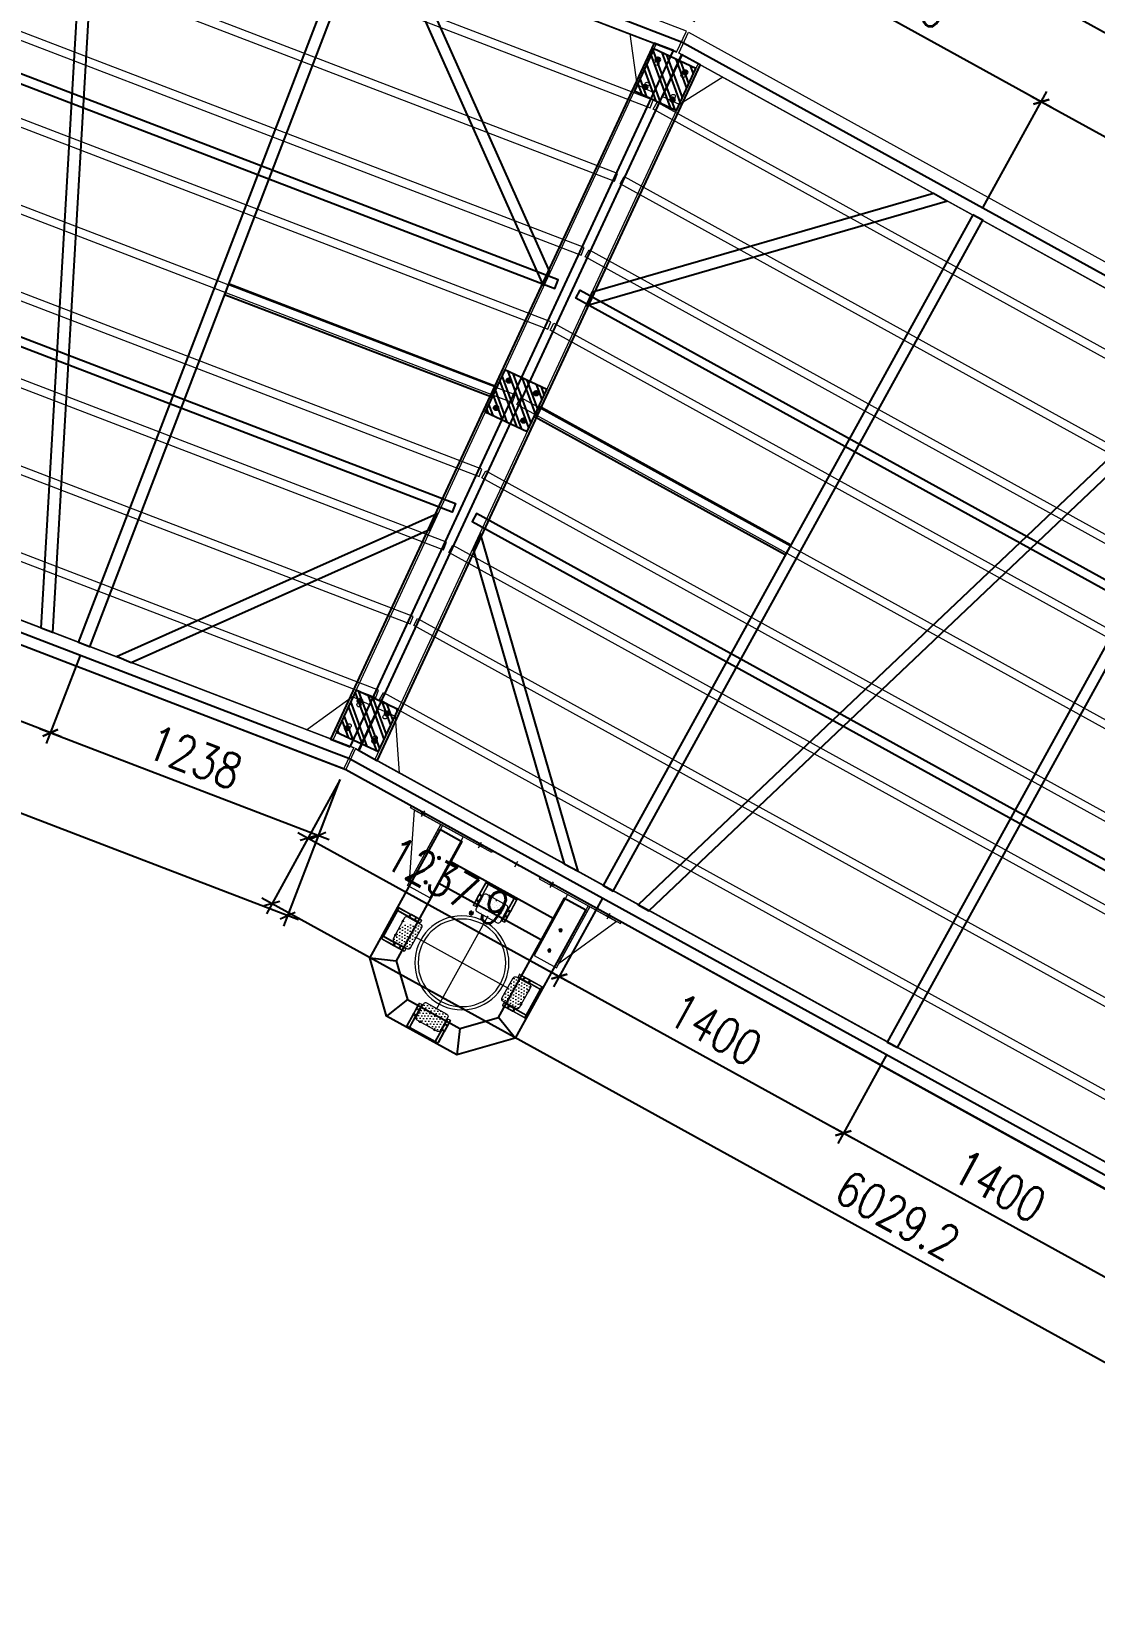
# Model space of a CAD drawing. Extents: x -259369 to -50372, y -155978 to 198088.
# Drawn here: x -137559 to -132973, y -23125 to -16300 of the extents above; entities that cross this region are included whole.
import ezdxf

# ---------------------------------------------------------------- set-up
doc = ezdxf.new("R2010")
doc.units = 0
doc.header["$LTSCALE"] = 1000
doc.header["$MEASUREMENT"] = 0
for name, pattern in [('CENTER', [2, 1.25, -0.25, 0.25, -0.25]), ('DASHED', [0.75, 0.5, -0.25]), ('HIDDEN', [0.375, 0.25, -0.125])]:
    doc.linetypes.add(name, pattern=pattern)
for name, color, linetype in [('主框型材', 4, 'Continuous'), ('卡槽', 242, 'Continuous'), ('标注', 9, 'Continuous'), ('连接端梁', 130, 'Continuous'), ('铝横梁', 220, 'Continuous')]:
    doc.layers.add(name, color=color, linetype=linetype)
for name, color, linetype, lineweight in [('加强板', 140, 'Continuous', 18), ('导框型材', 2, 'Continuous', 18), ('虚线', 8, 'Continuous', 0), ('轮子座', 7, 'Continuous', 9), ('铝主梁', 3, 'Continuous', 9), ('铝龙骨', 7, 'Continuous', 9)]:
    doc.layers.add(name, color=color, linetype=linetype, lineweight=lineweight)
doc.styles.add('HZTXT', font='txtw.shx', dxfattribs={"width": 0.8, "bigfont": 'hztxtw.shx'})
doc.dimstyles.new('DIM-50', dxfattribs={"dimscale": 50, "dimtxt": 3, "dimasz": 1, "dimexe": 1, "dimexo": 1, "dimgap": 1, "dimtad": 1, "dimdec": 1, "dimdsep": 46, "dimtxsty": 'HZTXT', "dimblk": 'OBLIQUE', "dimblk1": 'ARCHTICK', "dimblk2": 'OBLIQUE', "dimcen": 0, "dimdle": 1, "dimclrd": 9, "dimclre": 9, "dimclrt": 2, "dimadec": 1, "dimazin": 0, "dimtfac": 1, "dimtdec": 1, "dimtix": 1, "dimtmove": 2, "dimatfit": 3, "dimldrblk": 'OBLIQUE', "dimfxl": 0, "dimtolj": 1, "dimtzin": 0, "dimarcsym": 0})
pattern_1 = [(0, (1212.185, -561.11), (6.35, 12.7), [0, -12.7])]

# ---------------------------------------------------------------- blocks, each defined once
blk = doc.blocks.new('橡胶块200x200x60')
h = blk.add_hatch()
h.set_pattern_fill('ANSI32', color=256, scale=10)
h.set_pattern_definition([(45, (0, 0), (-33.67596, 33.67596), []), (45, (22.45, 0), (-33.67596, 33.67596), [])])
h.paths.add_polyline_path([(25487.9, 88551.2), (25687.9, 88551.2), (25687.9, 88751.2), (25487.9, 88751.2)])
blk.add_lwpolyline([(25487.9, 88551.2), (25687.9, 88551.2), (25687.9, 88751.2), (25487.9, 88751.2)], close=True)
for points in [[(25522.9, 88726.2), (25522.9, 88706.2)], [(25652.9, 88726.2), (25652.9, 88706.2)], [(25512.9, 88716.2), (25532.9, 88716.2)], [(25662.9, 88716.2), (25642.9, 88716.2)], [(25512.9, 88586.2), (25532.9, 88586.2)], [(25522.9, 88576.2), (25522.9, 88596.2)], [(25662.9, 88586.2), (25642.9, 88586.2)], [(25652.9, 88576.2), (25652.9, 88596.2)]]:
    blk.add_lwpolyline(points)
for centre, radius in [((25522.9, 88716.2), 10), ((25522.9, 88716.2), 8), ((25652.9, 88716.2), 10), ((25652.9, 88716.2), 8), ((25522.9, 88586.2), 10), ((25522.9, 88586.2), 8), ((25652.9, 88586.2), 10), ((25652.9, 88586.2), 8)]:
    blk.add_circle(centre, radius)
blk = doc.blocks.new('*U362')
h = blk.add_hatch()
h.set_pattern_fill('DOTS', color=256, scale=8)
h.set_pattern_definition(pattern_1)
h.paths.add_polyline_path([(64, 50, 0.4142135624), (54, 60), (-11, 60, 0.4142135624), (-21, 50), (-21, -50, 0.4142135624), (-11, -60), (54, -60, 0.4142135624), (64, -50)])
at = {"layer": '导框型材', "color": 0, "linetype": 'Continuous'}
for p, q in [((-64, 63.508929), (-64, 75.5)), ((-64, 75.5), (-63.389317, 75.5)), ((-7.891644, 75.5), (-63.389317, 75.5)), ((-63.389317, 75.5), (-63.389317, 64.5)), ((-62, 77.5), (-6.502327, 77.5)), ((-2.965328, 75.5), (-7.891644, 75.5)), ((-7.891644, 75.5), (-7.891644, 64.5)), ((-6.502327, 77.5), (-1.08338, 77.5)), ((47.5, 75.5), (-2.965328, 75.5)), ((-2.965328, 64.5), (-2.965328, 75.5)), ((-1.08338, 77.5), (45.5, 77.5)), ((47.5, 64.5), (47.5, 75.5)), ((-64, -63.50893), (-64, 63.508929)), ((-63.389317, 64.5), (-7.891644, 64.5)), ((-62, 62.5), (-62, -62.5)), ((-6.502327, 62.5), (-62, 62.5)), ((-7.891644, 64.5), (-2.965328, 64.5)), ((-1.08338, 62.5), (-6.502327, 62.5)), ((47.5, 64.5), (-2.965328, 64.5)), ((45.5, 62.5), (-1.08338, 62.5)), ((31, 62.498484), (31, 60)), ((-64, -63.78066), (-64, -63.500287)), ((-64, -75.5), (-64, -63.78066)), ((-63.389317, -64.5), (-63.389317, -75.5)), ((-7.891644, -64.5), (-63.389317, -64.5)), ((-62, -62.5), (-6.502327, -62.5)), ((-2.965328, -64.5), (-7.891644, -64.5)), ((-7.891644, -75.5), (-7.891644, -64.5)), ((-6.502327, -62.5), (-1.08338, -62.5)), ((47.5, -64.5), (-2.965328, -64.5)), ((-2.965328, -64.5), (-2.965328, -75.5)), ((-1.08338, -62.5), (45.5, -62.5)), ((31, -60), (31, -62.498484)), ((47.5, -75.5), (47.5, -64.5)), ((-64, -75.5), (-63.389317, -75.5)), ((-63.389317, -75.5), (-7.891644, -75.5)), ((-6.502327, -77.5), (-62, -77.5)), ((-7.891644, -75.5), (-2.965328, -75.5)), ((-1.08338, -77.5), (-6.502327, -77.5)), ((47.5, -75.5), (-2.965328, -75.5)), ((45.5, -77.5), (-1.08338, -77.5))]:
    blk.add_line(p, q, dxfattribs=at)
at = {"layer": '导框型材', "color": 1, "linetype": 'CENTER', "ltscale": 0.1}
for p, q in [((18.75, 70), (24.25, 70)), ((21.5, 67.25), (21.5, 72.75)), ((21.5, -72.75), (21.5, -67.25)), ((18.75, -70), (24.25, -70))]:
    blk.add_line(p, q, dxfattribs=at)
at = {"layer": '导框型材', "color": 1, "linetype": 'CENTER', "ltscale": 0.28}
for p, q in [((-18.5, 35), (-14.5, 35)), ((-16.5, 37), (-16.5, 33)), ((-18.5, -35), (-14.5, -35)), ((-16.5, -37), (-16.5, -33))]:
    blk.add_line(p, q, dxfattribs=at)
at = {"layer": '导框型材', "color": 1, "linetype": 'CENTER', "ltscale": 0.404352}
for p, q in [((-18.5, 0), (-14.5, 0)), ((-16.5, -2), (-16.5, 2))]:
    blk.add_line(p, q, dxfattribs=at)
at = {"layer": '导框型材', "color": 0}
blk.add_lwpolyline([(-11, 60), (54, 60, -0.4142135624), (64, 50), (64, -50, -0.4142135624), (54, -60), (-11, -60, -0.4142135624), (-21, -50), (-21, 50, -0.4142135624)], format="xyb", close=True, dxfattribs=at)
for centre in [(21.5, 70), (21.5, -70)]:
    blk.add_circle(centre, 2.5, dxfattribs=at)
at = {"layer": '导框型材', "color": 0, "linetype": 'Continuous', "extrusion": (0, 0, -1)}
for centre, start, end in [((62, 75.5), 0, 90), ((62, 64.5), 270, 0), ((62, -64.5), 0, 90), ((62, -75.5), 270, 0)]:
    blk.add_arc(centre, 2, start, end, dxfattribs=at)
at = {"layer": '导框型材', "color": 0, "linetype": 'Continuous'}
for centre, radius, start, end in [((45.5, 75.5), 2, 0, 90), ((45.5, 64.5), 2, 270, 0), ((-16.5, -35), 7, 130.0052008841, 229.9947991159), ((45.5, -64.5), 2, 0, 90), ((45.5, -75.5), 2, 270, 0)]:
    blk.add_arc(centre, radius, start, end, dxfattribs=at)
at = {"layer": '导框型材', "color": 0, "linetype": 'Continuous', "extrusion": (1.22461e-16, 0, -1)}
blk.add_arc((16.5, 35), 7, 310.0052008841, 49.9947991159, dxfattribs=at)
at = {"layer": '导框型材', "color": 0, "linetype": 'Continuous'}
for centre, major_axis, ratio, start_param, end_param in [((-62, 75.5), (0, 2), 0.694658, 0, 1.5707963268), ((-6.502327, 75.5), (0, -2), 0.694658, 3.1415926536, 4.7123889804), ((-1.08338, 75.5), (0, -2), 0.940974, 3.1415926536, 4.7123889804), ((-6.502327, 64.5), (0, 2), 0.694658, 1.5707963268, 3.1415926536), ((-1.08338, 64.5), (0, 2), 0.940974, 1.5707963268, 3.1415926536), ((-6.502327, -64.5), (0, 2), 0.694658, 0, 1.5707963268), ((-1.08338, -64.5), (0, 2), 0.940974, 0, 1.5707963268), ((-62, -75.5), (0, 2), 0.694658, 1.5707963268, 3.1415926536), ((-6.502327, -75.5), (0, 2), 0.694658, 1.5707963268, 3.1415926536), ((-1.08338, -75.5), (0, 2), 0.940974, 1.5707963268, 3.1415926536)]:
    blk.add_ellipse(centre, major_axis=major_axis, ratio=ratio, start_param=start_param, end_param=end_param, dxfattribs=at)
at = {"layer": '导框型材', "color": 0, "linetype": 'Continuous', "extrusion": (0, 0, -1)}
for centre, start_param, end_param in [((-62, 64.5), 0, 1.5707963268), ((-62, -64.5), 1.5707963268, 3.1415926536)]:
    blk.add_ellipse(centre, major_axis=(0, -2), ratio=0.694658, start_param=start_param, end_param=end_param, dxfattribs=at)
blk = doc.blocks.new('*U358')
at = {"layer": '轮子座', "color": 0, "linetype": 'ByBlock', "lineweight": -2, "transparency": 16777216}
blk.add_blockref('*U362', (0, 0), dxfattribs=at)
blk = doc.blocks.new('*U359')
h = blk.add_hatch()
h.set_pattern_fill('DOTS', color=256, scale=8)
h.set_pattern_definition(pattern_1)
h.paths.add_polyline_path([(64, 50, 0.4142135624), (54, 60), (-11, 60, 0.4142135624), (-21, 50), (-21, -50, 0.4142135624), (-11, -60), (54, -60, 0.4142135624), (64, -50)])
at = {"layer": '导框型材', "color": 0, "linetype": 'Continuous'}
for p, q in [((-64, 63.508929), (-64, 75.5)), ((-64, 75.5), (-63.389317, 75.5)), ((-7.891644, 75.5), (-63.389317, 75.5)), ((-63.389317, 75.5), (-63.389317, 64.5)), ((-62, 77.5), (-6.502327, 77.5)), ((-2.965328, 75.5), (-7.891644, 75.5)), ((-7.891644, 75.5), (-7.891644, 64.5)), ((-6.502327, 77.5), (-1.08338, 77.5)), ((47.5, 75.5), (-2.965328, 75.5)), ((-2.965328, 64.5), (-2.965328, 75.5)), ((-1.08338, 77.5), (45.5, 77.5)), ((47.5, 64.5), (47.5, 75.5)), ((-64, -63.50893), (-64, 63.508929)), ((-63.389317, 64.5), (-7.891644, 64.5)), ((-62, 62.5), (-62, -62.5)), ((-6.502327, 62.5), (-62, 62.5)), ((-7.891644, 64.5), (-2.965328, 64.5)), ((-1.08338, 62.5), (-6.502327, 62.5)), ((47.5, 64.5), (-2.965328, 64.5)), ((45.5, 62.5), (-1.08338, 62.5)), ((31, 62.498484), (31, 60)), ((-64, -63.78066), (-64, -63.500287)), ((-64, -75.5), (-64, -63.78066)), ((-63.389317, -64.5), (-63.389317, -75.5)), ((-7.891644, -64.5), (-63.389317, -64.5)), ((-62, -62.5), (-6.502327, -62.5)), ((-2.965328, -64.5), (-7.891644, -64.5)), ((-7.891644, -75.5), (-7.891644, -64.5)), ((-6.502327, -62.5), (-1.08338, -62.5)), ((47.5, -64.5), (-2.965328, -64.5)), ((-2.965328, -64.5), (-2.965328, -75.5)), ((-1.08338, -62.5), (45.5, -62.5)), ((31, -60), (31, -62.498484)), ((47.5, -75.5), (47.5, -64.5)), ((-64, -75.5), (-63.389317, -75.5)), ((-63.389317, -75.5), (-7.891644, -75.5)), ((-6.502327, -77.5), (-62, -77.5)), ((-7.891644, -75.5), (-2.965328, -75.5)), ((-1.08338, -77.5), (-6.502327, -77.5)), ((47.5, -75.5), (-2.965328, -75.5)), ((45.5, -77.5), (-1.08338, -77.5))]:
    blk.add_line(p, q, dxfattribs=at)
at = {"layer": '导框型材', "color": 1, "linetype": 'CENTER', "ltscale": 0.1}
for p, q in [((18.75, 70), (24.25, 70)), ((21.5, 67.25), (21.5, 72.75)), ((21.5, -72.75), (21.5, -67.25)), ((18.75, -70), (24.25, -70))]:
    blk.add_line(p, q, dxfattribs=at)
at = {"layer": '导框型材', "color": 1, "linetype": 'CENTER', "ltscale": 0.28}
for p, q in [((-18.5, 35), (-14.5, 35)), ((-16.5, 37), (-16.5, 33)), ((-18.5, -35), (-14.5, -35)), ((-16.5, -37), (-16.5, -33))]:
    blk.add_line(p, q, dxfattribs=at)
at = {"layer": '导框型材', "color": 1, "linetype": 'CENTER', "ltscale": 0.404352}
for p, q in [((-18.5, 0), (-14.5, 0)), ((-16.5, -2), (-16.5, 2))]:
    blk.add_line(p, q, dxfattribs=at)
at = {"layer": '导框型材', "color": 0}
blk.add_lwpolyline([(-11, 60), (54, 60, -0.4142135624), (64, 50), (64, -50, -0.4142135624), (54, -60), (-11, -60, -0.4142135624), (-21, -50), (-21, 50, -0.4142135624)], format="xyb", close=True, dxfattribs=at)
for centre in [(21.5, 70), (21.5, -70)]:
    blk.add_circle(centre, 2.5, dxfattribs=at)
at = {"layer": '导框型材', "color": 0, "linetype": 'Continuous', "extrusion": (0, 0, -1)}
for centre, start, end in [((62, 75.5), 0, 90), ((62, 64.5), 270, 0), ((62, -64.5), 0, 90), ((62, -75.5), 270, 0)]:
    blk.add_arc(centre, 2, start, end, dxfattribs=at)
at = {"layer": '导框型材', "color": 0, "linetype": 'Continuous'}
for centre, radius, start, end in [((45.5, 75.5), 2, 0, 90), ((45.5, 64.5), 2, 270, 0), ((-16.5, -35), 7, 130.0052008841, 229.9947991159), ((45.5, -64.5), 2, 0, 90), ((45.5, -75.5), 2, 270, 0)]:
    blk.add_arc(centre, radius, start, end, dxfattribs=at)
at = {"layer": '导框型材', "color": 0, "linetype": 'Continuous', "extrusion": (1.22461e-16, 0, -1)}
blk.add_arc((16.5, 35), 7, 310.0052008841, 49.9947991159, dxfattribs=at)
at = {"layer": '导框型材', "color": 0, "linetype": 'Continuous'}
for centre, major_axis, ratio, start_param, end_param in [((-62, 75.5), (0, 2), 0.694658, 0, 1.5707963268), ((-6.502327, 75.5), (0, -2), 0.694658, 3.1415926536, 4.7123889804), ((-1.08338, 75.5), (0, -2), 0.940974, 3.1415926536, 4.7123889804), ((-6.502327, 64.5), (0, 2), 0.694658, 1.5707963268, 3.1415926536), ((-1.08338, 64.5), (0, 2), 0.940974, 1.5707963268, 3.1415926536), ((-6.502327, -64.5), (0, 2), 0.694658, 0, 1.5707963268), ((-1.08338, -64.5), (0, 2), 0.940974, 0, 1.5707963268), ((-62, -75.5), (0, 2), 0.694658, 1.5707963268, 3.1415926536), ((-6.502327, -75.5), (0, 2), 0.694658, 1.5707963268, 3.1415926536), ((-1.08338, -75.5), (0, 2), 0.940974, 1.5707963268, 3.1415926536)]:
    blk.add_ellipse(centre, major_axis=major_axis, ratio=ratio, start_param=start_param, end_param=end_param, dxfattribs=at)
at = {"layer": '导框型材', "color": 0, "linetype": 'Continuous', "extrusion": (0, 0, -1)}
for centre, start_param, end_param in [((-62, 64.5), 0, 1.5707963268), ((-62, -64.5), 1.5707963268, 3.1415926536)]:
    blk.add_ellipse(centre, major_axis=(0, -2), ratio=0.694658, start_param=start_param, end_param=end_param, dxfattribs=at)
blk = doc.blocks.new('*U360')
at = {"layer": '轮子座', "color": 0, "linetype": 'ByBlock', "lineweight": -2, "transparency": 16777216}
blk.add_blockref('*U359', (0, 0), dxfattribs=at)
blk = doc.blocks.new('*U361')
h = blk.add_hatch()
h.set_pattern_fill('DOTS', color=256, scale=8)
h.set_pattern_definition(pattern_1)
h.paths.add_polyline_path([(64, 50, 0.4142135624), (54, 60), (-11, 60, 0.4142135624), (-21, 50), (-21, -50, 0.4142135624), (-11, -60), (54, -60, 0.4142135624), (64, -50)])
at = {"layer": '导框型材', "color": 0, "linetype": 'Continuous'}
for p, q in [((-64, 63.508929), (-64, 75.5)), ((-64, 75.5), (-63.389317, 75.5)), ((-7.891644, 75.5), (-63.389317, 75.5)), ((-63.389317, 75.5), (-63.389317, 64.5)), ((-62, 77.5), (-6.502327, 77.5)), ((-2.965328, 75.5), (-7.891644, 75.5)), ((-7.891644, 75.5), (-7.891644, 64.5)), ((-6.502327, 77.5), (-1.08338, 77.5)), ((47.5, 75.5), (-2.965328, 75.5)), ((-2.965328, 64.5), (-2.965328, 75.5)), ((-1.08338, 77.5), (45.5, 77.5)), ((47.5, 64.5), (47.5, 75.5)), ((-64, -63.50893), (-64, 63.508929)), ((-63.389317, 64.5), (-7.891644, 64.5)), ((-62, 62.5), (-62, -62.5)), ((-6.502327, 62.5), (-62, 62.5)), ((-7.891644, 64.5), (-2.965328, 64.5)), ((-1.08338, 62.5), (-6.502327, 62.5)), ((47.5, 64.5), (-2.965328, 64.5)), ((45.5, 62.5), (-1.08338, 62.5)), ((31, 62.498484), (31, 60)), ((-64, -63.78066), (-64, -63.500287)), ((-64, -75.5), (-64, -63.78066)), ((-63.389317, -64.5), (-63.389317, -75.5)), ((-7.891644, -64.5), (-63.389317, -64.5)), ((-62, -62.5), (-6.502327, -62.5)), ((-2.965328, -64.5), (-7.891644, -64.5)), ((-7.891644, -75.5), (-7.891644, -64.5)), ((-6.502327, -62.5), (-1.08338, -62.5)), ((47.5, -64.5), (-2.965328, -64.5)), ((-2.965328, -64.5), (-2.965328, -75.5)), ((-1.08338, -62.5), (45.5, -62.5)), ((31, -60), (31, -62.498484)), ((47.5, -75.5), (47.5, -64.5)), ((-64, -75.5), (-63.389317, -75.5)), ((-63.389317, -75.5), (-7.891644, -75.5)), ((-6.502327, -77.5), (-62, -77.5)), ((-7.891644, -75.5), (-2.965328, -75.5)), ((-1.08338, -77.5), (-6.502327, -77.5)), ((47.5, -75.5), (-2.965328, -75.5)), ((45.5, -77.5), (-1.08338, -77.5))]:
    blk.add_line(p, q, dxfattribs=at)
at = {"layer": '导框型材', "color": 1, "linetype": 'CENTER', "ltscale": 0.1}
for p, q in [((18.75, 70), (24.25, 70)), ((21.5, 67.25), (21.5, 72.75)), ((21.5, -72.75), (21.5, -67.25)), ((18.75, -70), (24.25, -70))]:
    blk.add_line(p, q, dxfattribs=at)
at = {"layer": '导框型材', "color": 1, "linetype": 'CENTER', "ltscale": 0.28}
for p, q in [((-18.5, 35), (-14.5, 35)), ((-16.5, 37), (-16.5, 33)), ((-18.5, -35), (-14.5, -35)), ((-16.5, -37), (-16.5, -33))]:
    blk.add_line(p, q, dxfattribs=at)
at = {"layer": '导框型材', "color": 1, "linetype": 'CENTER', "ltscale": 0.404352}
for p, q in [((-18.5, 0), (-14.5, 0)), ((-16.5, -2), (-16.5, 2))]:
    blk.add_line(p, q, dxfattribs=at)
at = {"layer": '导框型材', "color": 0}
blk.add_lwpolyline([(-11, 60), (54, 60, -0.4142135624), (64, 50), (64, -50, -0.4142135624), (54, -60), (-11, -60, -0.4142135624), (-21, -50), (-21, 50, -0.4142135624)], format="xyb", close=True, dxfattribs=at)
for centre in [(21.5, 70), (21.5, -70)]:
    blk.add_circle(centre, 2.5, dxfattribs=at)
at = {"layer": '导框型材', "color": 0, "linetype": 'Continuous', "extrusion": (0, 0, -1)}
for centre, start, end in [((62, 75.5), 0, 90), ((62, 64.5), 270, 0), ((62, -64.5), 0, 90), ((62, -75.5), 270, 0)]:
    blk.add_arc(centre, 2, start, end, dxfattribs=at)
at = {"layer": '导框型材', "color": 0, "linetype": 'Continuous'}
for centre, radius, start, end in [((45.5, 75.5), 2, 0, 90), ((45.5, 64.5), 2, 270, 0), ((-16.5, -35), 7, 130.0052008841, 229.9947991159), ((45.5, -64.5), 2, 0, 90), ((45.5, -75.5), 2, 270, 0)]:
    blk.add_arc(centre, radius, start, end, dxfattribs=at)
at = {"layer": '导框型材', "color": 0, "linetype": 'Continuous', "extrusion": (1.22461e-16, 0, -1)}
blk.add_arc((16.5, 35), 7, 310.0052008841, 49.9947991159, dxfattribs=at)
at = {"layer": '导框型材', "color": 0, "linetype": 'Continuous'}
for centre, major_axis, ratio, start_param, end_param in [((-62, 75.5), (0, 2), 0.694658, 0, 1.5707963268), ((-6.502327, 75.5), (0, -2), 0.694658, 3.1415926536, 4.7123889804), ((-1.08338, 75.5), (0, -2), 0.940974, 3.1415926536, 4.7123889804), ((-6.502327, 64.5), (0, 2), 0.694658, 1.5707963268, 3.1415926536), ((-1.08338, 64.5), (0, 2), 0.940974, 1.5707963268, 3.1415926536), ((-6.502327, -64.5), (0, 2), 0.694658, 0, 1.5707963268), ((-1.08338, -64.5), (0, 2), 0.940974, 0, 1.5707963268), ((-62, -75.5), (0, 2), 0.694658, 1.5707963268, 3.1415926536), ((-6.502327, -75.5), (0, 2), 0.694658, 1.5707963268, 3.1415926536), ((-1.08338, -75.5), (0, 2), 0.940974, 1.5707963268, 3.1415926536)]:
    blk.add_ellipse(centre, major_axis=major_axis, ratio=ratio, start_param=start_param, end_param=end_param, dxfattribs=at)
at = {"layer": '导框型材', "color": 0, "linetype": 'Continuous', "extrusion": (0, 0, -1)}
for centre, start_param, end_param in [((-62, 64.5), 0, 1.5707963268), ((-62, -64.5), 1.5707963268, 3.1415926536)]:
    blk.add_ellipse(centre, major_axis=(0, -2), ratio=0.694658, start_param=start_param, end_param=end_param, dxfattribs=at)
blk = doc.blocks.new('*U364')
at = {"layer": '轮子座', "color": 0, "linetype": 'ByBlock', "lineweight": -2, "transparency": 16777216}
blk.add_blockref('*U361', (0, 0), dxfattribs=at)
blk = doc.blocks.new('*U365')
h = blk.add_hatch()
h.set_pattern_fill('DOTS', color=256, scale=8)
h.set_pattern_definition(pattern_1)
h.paths.add_polyline_path([(64, 50, 0.4142135624), (54, 60), (-11, 60, 0.4142135624), (-21, 50), (-21, -50, 0.4142135624), (-11, -60), (54, -60, 0.4142135624), (64, -50)])
at = {"layer": '导框型材', "color": 0, "linetype": 'Continuous'}
for p, q in [((-64, 63.508929), (-64, 75.5)), ((-64, 75.5), (-63.389317, 75.5)), ((-7.891644, 75.5), (-63.389317, 75.5)), ((-63.389317, 75.5), (-63.389317, 64.5)), ((-62, 77.5), (-6.502327, 77.5)), ((-2.965328, 75.5), (-7.891644, 75.5)), ((-7.891644, 75.5), (-7.891644, 64.5)), ((-6.502327, 77.5), (-1.08338, 77.5)), ((47.5, 75.5), (-2.965328, 75.5)), ((-2.965328, 64.5), (-2.965328, 75.5)), ((-1.08338, 77.5), (45.5, 77.5)), ((47.5, 64.5), (47.5, 75.5)), ((-64, -63.50893), (-64, 63.508929)), ((-63.389317, 64.5), (-7.891644, 64.5)), ((-62, 62.5), (-62, -62.5)), ((-6.502327, 62.5), (-62, 62.5)), ((-7.891644, 64.5), (-2.965328, 64.5)), ((-1.08338, 62.5), (-6.502327, 62.5)), ((47.5, 64.5), (-2.965328, 64.5)), ((45.5, 62.5), (-1.08338, 62.5)), ((31, 62.498484), (31, 60)), ((-64, -63.78066), (-64, -63.500287)), ((-64, -75.5), (-64, -63.78066)), ((-63.389317, -64.5), (-63.389317, -75.5)), ((-7.891644, -64.5), (-63.389317, -64.5)), ((-62, -62.5), (-6.502327, -62.5)), ((-2.965328, -64.5), (-7.891644, -64.5)), ((-7.891644, -75.5), (-7.891644, -64.5)), ((-6.502327, -62.5), (-1.08338, -62.5)), ((47.5, -64.5), (-2.965328, -64.5)), ((-2.965328, -64.5), (-2.965328, -75.5)), ((-1.08338, -62.5), (45.5, -62.5)), ((31, -60), (31, -62.498484)), ((47.5, -75.5), (47.5, -64.5)), ((-64, -75.5), (-63.389317, -75.5)), ((-63.389317, -75.5), (-7.891644, -75.5)), ((-6.502327, -77.5), (-62, -77.5)), ((-7.891644, -75.5), (-2.965328, -75.5)), ((-1.08338, -77.5), (-6.502327, -77.5)), ((47.5, -75.5), (-2.965328, -75.5)), ((45.5, -77.5), (-1.08338, -77.5))]:
    blk.add_line(p, q, dxfattribs=at)
at = {"layer": '导框型材', "color": 1, "linetype": 'CENTER', "ltscale": 0.1}
for p, q in [((18.75, 70), (24.25, 70)), ((21.5, 67.25), (21.5, 72.75)), ((21.5, -72.75), (21.5, -67.25)), ((18.75, -70), (24.25, -70))]:
    blk.add_line(p, q, dxfattribs=at)
at = {"layer": '导框型材', "color": 1, "linetype": 'CENTER', "ltscale": 0.28}
for p, q in [((-18.5, 35), (-14.5, 35)), ((-16.5, 37), (-16.5, 33)), ((-18.5, -35), (-14.5, -35)), ((-16.5, -37), (-16.5, -33))]:
    blk.add_line(p, q, dxfattribs=at)
at = {"layer": '导框型材', "color": 1, "linetype": 'CENTER', "ltscale": 0.404352}
for p, q in [((-18.5, 0), (-14.5, 0)), ((-16.5, -2), (-16.5, 2))]:
    blk.add_line(p, q, dxfattribs=at)
at = {"layer": '导框型材', "color": 0}
blk.add_lwpolyline([(-11, 60), (54, 60, -0.4142135624), (64, 50), (64, -50, -0.4142135624), (54, -60), (-11, -60, -0.4142135624), (-21, -50), (-21, 50, -0.4142135624)], format="xyb", close=True, dxfattribs=at)
for centre in [(21.5, 70), (21.5, -70)]:
    blk.add_circle(centre, 2.5, dxfattribs=at)
at = {"layer": '导框型材', "color": 0, "linetype": 'Continuous', "extrusion": (0, 0, -1)}
for centre, start, end in [((62, 75.5), 0, 90), ((62, 64.5), 270, 0), ((62, -64.5), 0, 90), ((62, -75.5), 270, 0)]:
    blk.add_arc(centre, 2, start, end, dxfattribs=at)
at = {"layer": '导框型材', "color": 0, "linetype": 'Continuous'}
for centre, radius, start, end in [((45.5, 75.5), 2, 0, 90), ((45.5, 64.5), 2, 270, 0), ((-16.5, -35), 7, 130.0052008841, 229.9947991159), ((45.5, -64.5), 2, 0, 90), ((45.5, -75.5), 2, 270, 0)]:
    blk.add_arc(centre, radius, start, end, dxfattribs=at)
at = {"layer": '导框型材', "color": 0, "linetype": 'Continuous', "extrusion": (1.22461e-16, 0, -1)}
blk.add_arc((16.5, 35), 7, 310.0052008841, 49.9947991159, dxfattribs=at)
at = {"layer": '导框型材', "color": 0, "linetype": 'Continuous'}
for centre, major_axis, ratio, start_param, end_param in [((-62, 75.5), (0, 2), 0.694658, 0, 1.5707963268), ((-6.502327, 75.5), (0, -2), 0.694658, 3.1415926536, 4.7123889804), ((-1.08338, 75.5), (0, -2), 0.940974, 3.1415926536, 4.7123889804), ((-6.502327, 64.5), (0, 2), 0.694658, 1.5707963268, 3.1415926536), ((-1.08338, 64.5), (0, 2), 0.940974, 1.5707963268, 3.1415926536), ((-6.502327, -64.5), (0, 2), 0.694658, 0, 1.5707963268), ((-1.08338, -64.5), (0, 2), 0.940974, 0, 1.5707963268), ((-62, -75.5), (0, 2), 0.694658, 1.5707963268, 3.1415926536), ((-6.502327, -75.5), (0, 2), 0.694658, 1.5707963268, 3.1415926536), ((-1.08338, -75.5), (0, 2), 0.940974, 1.5707963268, 3.1415926536)]:
    blk.add_ellipse(centre, major_axis=major_axis, ratio=ratio, start_param=start_param, end_param=end_param, dxfattribs=at)
at = {"layer": '导框型材', "color": 0, "linetype": 'Continuous', "extrusion": (0, 0, -1)}
for centre, start_param, end_param in [((-62, 64.5), 0, 1.5707963268), ((-62, -64.5), 1.5707963268, 3.1415926536)]:
    blk.add_ellipse(centre, major_axis=(0, -2), ratio=0.694658, start_param=start_param, end_param=end_param, dxfattribs=at)
blk = doc.blocks.new('*U363')
at = {"layer": '轮子座', "color": 0, "linetype": 'ByBlock', "lineweight": -2, "transparency": 16777216}
blk.add_blockref('*U365', (0, 0), dxfattribs=at)
blk = doc.blocks.new('外抱桩器')
for radius in [203, 189]:
    blk.add_circle((0, 486.5), radius)
at = {"layer": '主框型材'}
for points in [[(-358.5, 660.4), (-358.5, 27.9), (-252.5, 27.9), (-252.5, 615.9), (-129.4, 739), (129.4, 739), (252.5, 615.9), (252.5, 27.9), (358.5, 27.9), (358.5, 659.8), (173.3, 845), (-173.3, 845), (-358.5, 659.8)], [(-129.4, 739), (-173.3, 845)], [(129.4, 739), (173.3, 845)], [(-358.5, 659.8), (-252.5, 615.9)], [(358.5, 659.8), (252.5, 615.9)]]:
    blk.add_lwpolyline(points, dxfattribs=at)
blk.add_lwpolyline([(-252.5, 128), (-252.5, 234), (252.5, 234), (252.5, 128)], close=True, dxfattribs=at)
at = {"layer": '导框型材', "color": 1, "linetype": 'CENTER', "ltscale": 5}
for p, q in [((0, 256.1), (0, 717)), ((229.5, 486.5), (-229.5, 486.5))]:
    blk.add_line(p, q, dxfattribs=at)
at = {"layer": '导框型材', "color": 2, "linetype": 'HIDDEN', "ltscale": 100}
for p, q in [((-359, 8), (-359, 308)), ((359, 8), (359, 308))]:
    blk.add_line(p, q, dxfattribs=at)
at = {"layer": '导框型材', "color": 1, "linetype": 'CENTER', "ltscale": 0.28}
for p, q in [((-312.7, 258), (-297.3, 258)), ((-305, 250.3), (-305, 265.7)), ((312.7, 258), (297.3, 258)), ((305, 250.3), (305, 265.7)), ((-312.7, 138), (-297.3, 138)), ((-305, 130.3), (-305, 145.7)), ((312.7, 158), (297.3, 158)), ((305, 150.3), (305, 165.7))]:
    blk.add_line(p, q, dxfattribs=at)
at = {"layer": '导框型材', "color": 2, "linetype": 'DASHED', "ltscale": 2}
for p, q in [((-517, 0), (-117, 0)), ((517, 0), (117, 0))]:
    blk.add_line(p, q, dxfattribs=at)
at = {"layer": '导框型材', "color": 1, "linetype": 'CENTER', "ltscale": 0.36}
for p, q in [((-464, 8), (-464, 0)), ((-457, 18.1), (-457, -9.9)), ((-450, 8), (-450, 0)), ((-184, 8), (-184, 0)), ((-177, 18.1), (-177, -9.9)), ((-170, 8), (-170, 0)), ((-14, 0), (14, 0)), ((0, 14), (0, -14)), ((170, 8), (170, 0)), ((177, 18.1), (177, -9.9)), ((184, 8), (184, 0)), ((450, 8), (450, 0)), ((457, 18.1), (457, -9.9)), ((464, 8), (464, 0))]:
    blk.add_line(p, q, dxfattribs=at)
at = {"layer": '导框型材', "color": 2}
for points in [[(-497, 8), (-367, 8), (-367, 288), (-497, 8)], [(497, 8), (367, 8), (367, 288), (497, 8)]]:
    blk.add_lwpolyline(points, dxfattribs=at)
for points in [[(-257, 8), (-257, 308), (-367, 308), (-367, 8)], [(257, 8), (257, 308), (367, 308), (367, 8)], [(-517, 0), (-117, 0), (-117, 8), (-517, 8)], [(517, 0), (117, 0), (117, 8), (517, 8)]]:
    blk.add_lwpolyline(points, close=True, dxfattribs=at)
for centre in [(-305, 258), (305, 258), (-305, 138), (305, 158)]:
    blk.add_circle(centre, 7, dxfattribs=at)
at = {"layer": '轮子座', "color": 7, "xscale": -1, "rotation": 90}
blk.add_blockref('*U364', (0, 775.5), dxfattribs=at)
at = {"layer": '轮子座', "color": 7}
blk.add_blockref('*U358', (-289, 486.5), dxfattribs=at)
at = {"layer": '轮子座', "color": 7, "xscale": -1}
blk.add_blockref('*U360', (289, 486.5), dxfattribs=at)
at = {"layer": '轮子座', "color": 7, "rotation": 90}
blk.add_blockref('*U363', (0, 197.5), dxfattribs=at)
blk = doc.blocks.new('_Oblique')
at = {"color": 0, "linetype": 'ByBlock', "lineweight": -2}
blk.add_line((-0.5, -0.5), (0.5, 0.5), dxfattribs=at)
blk = doc.blocks.new('*D594')
at = {"layer": 'Defpoints', "color": 0, "transparency": 16777216}
for p in [(-143751.7, -16588.5), (-136211, -19480), (-136454.1, -20113.8)]:
    blk.add_point(p, dxfattribs=at)
at = {"layer": '标注', "color": 9, "lineweight": -2, "transparency": 16777216}
for p, q in [((-143769.6, -16635.2), (-144012.6, -17268.9)), ((-144041.4, -17204.3), (-136407.4, -20131.7)), ((-136228.9, -19526.7), (-136472, -20160.4))]:
    blk.add_line(p, q, dxfattribs=at)
for p, xscale, yscale, zscale, rotation in [((-143994.7, -17222.2), 49.99999999999999, 49.99999999999999, 49.99999999999999, 159.0200751077111), ((-136454.1, -20113.8), 50, 50, 50, 339.020075107711)]:
    blk.add_blockref('_Oblique', p, dxfattribs=dict(at, xscale=xscale, yscale=yscale, zscale=zscale, rotation=rotation))
at = {"layer": '标注', "color": 2, "transparency": 16777216, "insert": (-140179.6, -18551.3), "char_height": 150, "attachment_point": 5, "rotation": 339.02008, "style": 'HZTXT'}
blk.add_mtext('\\A1;8076', dxfattribs=at)
blk = doc.blocks.new('_ArchTick')
at = {"color": 0, "linetype": 'ByBlock', "const_width": 0.4}
blk.add_lwpolyline([(-0.5, -0.5), (0.5, 0.5)], dxfattribs=at)
blk = doc.blocks.new('*D598')
at = {"layer": 'Defpoints', "color": 0, "transparency": 16777216}
for p in [(-137331.9, -18945.3), (-137477.7, -19325.6), (-136211, -19480)]:
    blk.add_point(p, dxfattribs=at)
at = {"layer": '标注', "color": 9, "lineweight": -2, "transparency": 16777216}
for p, q in [((-137349.8, -18992), (-137495.7, -19372.3)), ((-136275.1, -19786.8), (-137524.4, -19307.7)), ((-136228.9, -19526.7), (-136339.7, -19815.6))]:
    blk.add_line(p, q, dxfattribs=at)
at = {"layer": '标注', "color": 9, "lineweight": -2, "transparency": 16777216, "xscale": 50, "yscale": 50, "zscale": 50}
for p, rotation in [((-137477.7, -19325.6), 159.0197641495041), ((-136321.8, -19768.9), 339.0197641495041)]:
    blk.add_blockref('_Oblique', p, dxfattribs=dict(at, rotation=rotation))
at = {"layer": '标注', "color": 2, "transparency": 16777216, "insert": (-136855, -19430.5), "char_height": 150, "attachment_point": 5, "rotation": 339.01976, "style": 'HZTXT'}
blk.add_mtext('\\A1;1238', dxfattribs=at)
blk = doc.blocks.new('*D599')
at = {"layer": 'Defpoints', "color": 0, "transparency": 16777216}
for p in [(-138639.1, -18444), (-138784.9, -18824.4), (-137331.9, -18945.3)]:
    blk.add_point(p, dxfattribs=at)
at = {"layer": '标注', "color": 9, "lineweight": -2, "transparency": 16777216}
for p, q in [((-138657, -18490.7), (-138802.8, -18871)), ((-137431.1, -19343.5), (-138831.6, -18806.5)), ((-137349.8, -18992), (-137495.7, -19372.3))]:
    blk.add_line(p, q, dxfattribs=at)
at = {"layer": '标注', "color": 9, "lineweight": -2, "transparency": 16777216, "xscale": 50, "yscale": 50, "zscale": 50}
for p, rotation in [((-138784.9, -18824.4), 159.0197641495041), ((-137477.7, -19325.6), 339.0197641495041)]:
    blk.add_blockref('_Oblique', p, dxfattribs=dict(at, rotation=rotation))
at = {"layer": '标注', "color": 2, "transparency": 16777216, "insert": (-138086.6, -18958.3), "char_height": 150, "attachment_point": 5, "rotation": 339.01976, "style": 'HZTXT'}
blk.add_mtext('\\A1;1400', dxfattribs=at)
blk = doc.blocks.new('*D604')
at = {"layer": 'Defpoints', "color": 0, "transparency": 16777216}
for p in [(-133476.8, -17101.9), (-131975.6, -17278.5), (-132250.7, -17777.6)]:
    blk.add_point(p, dxfattribs=at)
at = {"layer": '标注', "color": 9, "lineweight": -2, "transparency": 16777216}
for p, q in [((-133452.6, -17058.1), (-133177.6, -16559)), ((-133245.5, -16578.6), (-131931.8, -17302.6)), ((-132226.5, -17733.8), (-131951.5, -17234.7))]:
    blk.add_line(p, q, dxfattribs=at)
for p, xscale, yscale, zscale, rotation in [((-133201.7, -16602.7), 50, 50, 50, 151.1393975732471), ((-131975.6, -17278.5), 49.99999999999999, 49.99999999999999, 49.99999999999999, 331.1393975732471)]:
    blk.add_blockref('_Oblique', p, dxfattribs=dict(at, xscale=xscale, yscale=yscale, zscale=zscale, rotation=rotation))
at = {"layer": '标注', "color": 2, "transparency": 16777216, "insert": (-132528.3, -16831.1), "char_height": 150, "attachment_point": 5, "rotation": 331.1394, "style": 'HZTXT'}
blk.add_mtext('\\A1;1400', dxfattribs=at)
blk = doc.blocks.new('*D607')
at = {"layer": 'Defpoints', "color": 0, "transparency": 16777216}
for p in [(-134307.5, -15544.9), (-134724.8, -16302.2), (-127229.7, -20432.9)]:
    blk.add_point(p, dxfattribs=at)
at = {"layer": '标注', "color": 9, "lineweight": -2, "transparency": 16777216}
for p, q in [((-134700.7, -16258.4), (-134283.3, -15501.2)), ((-126768.6, -19699.9), (-134351.3, -15520.8)), ((-127205.6, -20389.2), (-126788.2, -19632))]:
    blk.add_line(p, q, dxfattribs=at)
for p, xscale, yscale, zscale, rotation in [((-134307.5, -15544.9), 50, 50, 50, 151.1393975732471), ((-126812.4, -19675.7), 49.99999999999999, 49.99999999999999, 49.99999999999999, 331.1393975732471)]:
    blk.add_blockref('_Oblique', p, dxfattribs=dict(at, xscale=xscale, yscale=yscale, zscale=zscale, rotation=rotation))
at = {"layer": '标注', "color": 2, "transparency": 16777216, "insert": (-130499.6, -17500.9), "char_height": 150, "attachment_point": 5, "rotation": 331.1394, "style": 'HZTXT'}
blk.add_mtext('\\A1;8558', dxfattribs=at)
blk = doc.blocks.new('*D608')
at = {"layer": 'Defpoints', "color": 0, "transparency": 16777216}
for p in [(-134497, -15888.9), (-134724.8, -16302.2), (-133476.8, -17101.9)]:
    blk.add_point(p, dxfattribs=at)
at = {"layer": '标注', "color": 9, "lineweight": -2, "transparency": 16777216}
for p, q in [((-134700.7, -16258.4), (-134472.9, -15845.1)), ((-133157.9, -16626.9), (-134540.8, -15864.7)), ((-133452.6, -17058.1), (-133177.6, -16559))]:
    blk.add_line(p, q, dxfattribs=at)
for p, xscale, yscale, zscale, rotation in [((-134497, -15888.9), 50, 50, 50, 151.1393975732471), ((-133201.7, -16602.7), 49.99999999999999, 49.99999999999999, 49.99999999999999, 331.1393975732471)]:
    blk.add_blockref('_Oblique', p, dxfattribs=dict(at, xscale=xscale, yscale=yscale, zscale=zscale, rotation=rotation))
at = {"layer": '标注', "color": 2, "transparency": 16777216, "insert": (-133789, -16136.3), "char_height": 150, "attachment_point": 5, "rotation": 331.1394, "style": 'HZTXT'}
blk.add_mtext('\\A1;1479', dxfattribs=at)
blk = doc.blocks.new('*D609')
at = {"layer": 'Defpoints', "color": 0, "transparency": 16777216}
for p in [(-136203, -19483.8), (-136522, -20062.6), (-130922.6, -22394)]:
    blk.add_point(p, dxfattribs=at)
at = {"layer": '标注', "color": 9, "lineweight": -2, "transparency": 16777216}
for p, q in [((-136227.1, -19527.6), (-136546.1, -20106.4)), ((-131197.8, -22996.9), (-136565.7, -20038.4)), ((-130946.7, -22437.8), (-131265.7, -23016.6))]:
    blk.add_line(p, q, dxfattribs=at)
at = {"layer": '标注', "color": 9, "lineweight": -2, "transparency": 16777216, "xscale": 50, "yscale": 50, "zscale": 50}
for p, rotation in [((-136522, -20062.6), 151.139397563196), ((-131241.6, -22972.8), 331.139397563196)]:
    blk.add_blockref('_Oblique', p, dxfattribs=dict(at, rotation=rotation))
at = {"layer": '标注', "color": 2, "transparency": 16777216, "insert": (-133821.4, -21408.2), "char_height": 150, "attachment_point": 5, "rotation": 331.1394, "style": 'HZTXT'}
blk.add_mtext('\\A1;6029.2', dxfattribs=at)
blk = doc.blocks.new('*D613')
at = {"layer": 'Defpoints', "color": 0, "transparency": 16777216}
for p in [(-136203, -19483.8), (-135071.6, -19995.5), (-135282.1, -20377.4)]:
    blk.add_point(p, dxfattribs=at)
at = {"layer": '标注', "color": 9, "lineweight": -2, "transparency": 16777216}
for p, q in [((-136227.1, -19527.6), (-136390.3, -19823.7)), ((-136410, -19755.8), (-135238.3, -20401.6)), ((-135095.7, -20039.3), (-135306.2, -20421.2))]:
    blk.add_line(p, q, dxfattribs=at)
for p, xscale, yscale, zscale, rotation in [((-136366.2, -19779.9), 50, 50, 50, 151.1393975732471), ((-135282.1, -20377.4), 49.99999999999999, 49.99999999999999, 49.99999999999999, 331.1393975732471)]:
    blk.add_blockref('_Oblique', p, dxfattribs=dict(at, xscale=xscale, yscale=yscale, zscale=zscale, rotation=rotation))
at = {"layer": '标注', "color": 2, "transparency": 16777216, "insert": (-135763.8, -19969.2), "char_height": 150, "attachment_point": 5, "rotation": 331.1394, "style": 'HZTXT'}
blk.add_mtext('\\A1;1237.9', dxfattribs=at)
blk = doc.blocks.new('*D615')
at = {"layer": 'Defpoints', "color": 0, "transparency": 16777216}
for p in [(-133845.4, -20671.3), (-134055.9, -21053.2), (-132619.3, -21347)]:
    blk.add_point(p, dxfattribs=at)
at = {"layer": '标注', "color": 9, "lineweight": -2, "transparency": 16777216}
for p, q in [((-133869.6, -20715), (-134080.1, -21097)), ((-132786, -21753.1), (-134099.7, -21029.1)), ((-132643.5, -21390.8), (-132854, -21772.7))]:
    blk.add_line(p, q, dxfattribs=at)
for p, xscale, yscale, zscale, rotation in [((-134055.9, -21053.2), 50, 50, 50, 151.1393975732471), ((-132829.8, -21728.9), 49.99999999999999, 49.99999999999999, 49.99999999999999, 331.1393975732471)]:
    blk.add_blockref('_Oblique', p, dxfattribs=dict(at, xscale=xscale, yscale=yscale, zscale=zscale, rotation=rotation))
at = {"layer": '标注', "color": 2, "transparency": 16777216, "insert": (-133382.5, -21281.6), "char_height": 150, "attachment_point": 5, "rotation": 331.1394, "style": 'HZTXT'}
blk.add_mtext('\\A1;1400', dxfattribs=at)
blk = doc.blocks.new('*D616')
at = {"layer": 'Defpoints', "color": 0, "transparency": 16777216}
for p in [(-135071.6, -19995.5), (-135282.1, -20377.4), (-133845.4, -20671.3)]:
    blk.add_point(p, dxfattribs=at)
at = {"layer": '标注', "color": 9, "lineweight": -2, "transparency": 16777216}
for p, q in [((-135095.7, -20039.3), (-135306.2, -20421.2)), ((-134012.1, -21077.3), (-135325.8, -20353.3)), ((-133869.6, -20715), (-134080.1, -21097))]:
    blk.add_line(p, q, dxfattribs=at)
for p, xscale, yscale, zscale, rotation in [((-135282.1, -20377.4), 50, 50, 50, 151.1393975732471), ((-134055.9, -21053.2), 49.99999999999999, 49.99999999999999, 49.99999999999999, 331.1393975732471)]:
    blk.add_blockref('_Oblique', p, dxfattribs=dict(at, xscale=xscale, yscale=yscale, zscale=zscale, rotation=rotation))
at = {"layer": '标注', "color": 2, "transparency": 16777216, "insert": (-134608.7, -20605.8), "char_height": 150, "attachment_point": 5, "rotation": 331.1394, "style": 'HZTXT'}
blk.add_mtext('\\A1;1400', dxfattribs=at)

msp = doc.modelspace()

# ---------------------------------------------------------------- linework, layer by layer
at = {"elevation": 29521}
msp.add_lwpolyline([(-134873.04, -16349.61), (-134899.07, -16405.63)], dxfattribs=at)
at = {"layer": '加强板', "color": 5, "elevation": 29521}
for points in [[(-134790.74, -16381.17), (-134977.48, -16309.56), (-134947.57, -16528.83), (-134875.01, -16562.54)], [(-134790.74, -16381.17), (-134977.48, -16309.56), (-134947.57, -16528.83), (-134875.01, -16562.54)], [(-134750.73, -16399.76), (-134575.58, -16496.29), (-134762.45, -16614.84), (-134835, -16581.14)], [(-134750.73, -16399.76), (-134575.58, -16496.29), (-134762.45, -16614.84), (-134835, -16581.14)], [(-136186.18, -19384.66), (-136372.91, -19313.05), (-136174.45, -19169.57), (-136101.9, -19203.28)], [(-136186.18, -19384.66), (-136372.91, -19313.05), (-136174.45, -19169.57), (-136101.9, -19203.28)], [(-136146.23, -19403.22), (-135971.08, -19499.75), (-135989.41, -19255.55), (-136061.97, -19221.84)], [(-136146.23, -19403.22), (-135971.08, -19499.75), (-135989.41, -19255.55), (-136061.97, -19221.84)]]:
    msp.add_lwpolyline(points, close=True, dxfattribs=at)
at = {"layer": '加强板', "color": 5}
for centre in [(-134860.72, -16436.86, 29521), (-134860.72, -16436.86, 29521), (-134748.16, -16489.16, 29521), (-134748.16, -16489.16, 29521), (-134902.86, -16527.55, 29521), (-134902.86, -16527.55, 29521), (-134790.3, -16579.85, 29521), (-134790.3, -16579.85, 29521), (-136146.61, -19204.57, 29521), (-136146.61, -19204.57, 29521), (-136188.74, -19295.26, 29521), (-136188.74, -19295.26, 29521), (-136034.12, -19256.83, 29521), (-136034.12, -19256.83, 29521), (-136076.25, -19347.52, 29521), (-136076.25, -19347.52, 29521)]:
    msp.add_circle(centre, 9, dxfattribs=at)
at = {"layer": '卡槽', "color": 22, "ltscale": 5000, "elevation": 29521}
for points in [[(-143032.23, -14401.08), (-143046.55, -14438.43), (-135300.71, -17408.71), (-135286.39, -17371.37)], [(-143357.15, -15454.55), (-143342.83, -15417.2), (-135730.38, -18336.34), (-135744.7, -18373.68)], [(-128559.04, -21070.5), (-128578.35, -21105.54), (-135210.45, -17450.37), (-135191.14, -17415.33)], [(-129689.94, -21703.19), (-129670.63, -21668.16), (-135639.18, -18378.7), (-135658.48, -18413.73)]]:
    msp.add_lwpolyline(points, close=True, dxfattribs=at)
at = {"layer": '虚线', "color": 1, "linetype": 'HIDDEN', "ltscale": 300}
for p, q in [((-134774.77, -16387.29, 29521), (-142752.31, -13328.16, 29521)), ((-134774.77, -16387.29, 29521), (-142752.31, -13328.16, 29521)), ((-134863.68, -16353.2, 29521), (-136259.21, -19356.65, 29521)), ((-134863.68, -16353.2, 29521), (-136259.21, -19356.65, 29521)), ((-134682.32, -16437.51, 29521), (-136077.73, -19441.02, 29521)), ((-134682.32, -16437.51, 29521), (-136077.73, -19441.02, 29521)), ((-134766.18, -16391.24, 29521), (-127333.1, -20487.86, 29521)), ((-134766.18, -16391.24, 29521), (-127333.1, -20487.86, 29521)), ((-136169.78, -19390.94, 29521), (-143722.76, -16494.62, 29521)), ((-136169.78, -19390.94, 29521), (-143722.76, -16494.62, 29521)), ((-136161.6, -19394.75, 29521), (-130834.89, -22330.47, 29521)), ((-136161.6, -19394.75, 29521), (-130834.89, -22330.47, 29521))]:
    msp.add_line(p, q, dxfattribs=at)
at = {"layer": '连接端梁', "color": 0, "elevation": 29521}
for points in [[(-159512.24, -10569), (-151386.14, -11312.08), (-151084.31, -11339.67), (-151075.14, -11341.81), (-150989.77, -11361.01), (-143042.19, -13210.78), (-142747, -13279.48), (-142737.96, -13282.25), (-135037.24, -16235.24), (-134754.25, -16343.75), (-134745.98, -16348.31), (-127417.75, -20387.14), (-127282.77, -20461.53), (-127278.24, -20470.05), (-127833.31, -26564.53), (-127840.73, -26645.94), (-127845.08, -26649.56)], [(-188211.86, -24863.81), (-188682.2, -20987.76), (-183400.01, -18378.21), (-175789.15, -15845), (-175718.82, -15821.59), (-167836.17, -14356.09), (-167763.29, -14342.54), (-159680.14, -13967.84), (-151695.75, -14697.95), (-151622.31, -14704.66), (-143812.93, -16522.27), (-143741.14, -16538.98), (-136254.6, -19409.83), (-136190.26, -19434.5), (-130865.29, -22369.27), (-131212.11, -26177.21)], [(-188145.66, -24994.29), (-188627.5, -21023.41), (-183389.29, -18428.68), (-175702.26, -15869.42), (-167753.44, -14392.19), (-159677.19, -14018.42), (-151625.94, -14755.16), (-143751.66, -16588.49), (-136202.99, -19483.84), (-130918.29, -22403.06), (-131281.41, -26386.54)]]:
    msp.add_lwpolyline(points, dxfattribs=at)
at = {"layer": '连接端梁', "elevation": 29521}
for points in [[(-136184.33, -19385.36), (-134788.81, -16381.91), (-134873.04, -16349.61), (-136268.57, -19353.06)], [(-136184.33, -19385.36), (-134788.81, -16381.91), (-134873.04, -16349.61), (-136268.57, -19353.06)], [(-136147.94, -19402.27), (-134752.53, -16398.76), (-134673.52, -16442.31), (-136068.94, -19445.82)]]:
    msp.add_lwpolyline(points, close=True, dxfattribs=at)
at = {"layer": '铝主梁', "color": 3, "elevation": 29521}
for points in [[(-142723.55, -13234.23), (-142752.38, -13330.27), (-134775.62, -16389.11), (-134732.88, -16298.4), (-142723.52, -13234.24)], [(-127335.21, -20488.98), (-134766.54, -16393.33), (-134724.79, -16302.15), (-127229.7, -20432.95)]]:
    msp.add_lwpolyline(points, dxfattribs=at)
for points in [[(-136211.05, -19480.05), (-143751.66, -16588.49), (-143722.68, -16492.5), (-136168.42, -19389.32)], [(-136202.97, -19483.81), (-130922.6, -22394.03), (-130812.5, -22340.53), (-136161.24, -19392.66)]]:
    msp.add_lwpolyline(points, close=True, dxfattribs=at)
at = {"layer": '铝横梁', "color": 243, "elevation": 29521}
for points in [[(-137268.08, -15431.19), (-137469.15, -18892.68), (-137518.17, -18874.53), (-137317.1, -15413.04)], [(-136126.51, -15868.94), (-137309.5, -18953.9), (-137356.18, -18936), (-136173.2, -15851.04)], [(-135322.97, -17337.02), (-135946.42, -15938), (-136011.63, -15914.51), (-135351.62, -17395.56)], [(-135138, -17422.96), (-133666.73, -16997.19), (-133606.72, -17031.88), (-135164.27, -17482.61)], [(-133497.8, -17090.29), (-135092.58, -19983.92), (-135048.79, -20008.05), (-133454.01, -17114.42)], [(-135553.16, -17832.42), (-136709.41, -17389.03), (-136726.6, -17433.84), (-135573.43, -17876.06)], [(-132425.27, -17681.4), (-134941.05, -20067.43), (-134895.57, -20093.19), (-132379.78, -17707.16)], [(-132271.69, -17766.04), (-133866.46, -20659.67), (-133822.67, -20683.81), (-132227.9, -17790.17)], [(-135367.21, -17916.62), (-134282.65, -18514.34), (-134306.79, -18558.13), (-135388.44, -17962.01)], [(-135839.16, -18447.96), (-137129.39, -19022.95), (-137193.35, -18996.72), (-135808.95, -18379.76)], [(-135654.15, -18533.92), (-135261.51, -19890.8), (-135200.14, -19923.01), (-135621.44, -18467.09)]]:
    msp.add_lwpolyline(points, close=True, dxfattribs=at)
at = {"layer": '铝龙骨', "color": 0, "elevation": 29521}
for points in [[(-134889.71, -16629.18), (-134877.18, -16596.5), (-142811.79, -13553.82), (-142824.32, -13586.5)], [(-135043.03, -16945.23), (-135030.5, -16912.55), (-142913.77, -13889.57), (-142926.3, -13922.25)], [(-135187.02, -17264.87), (-135174.49, -17232.19), (-143011.07, -14227.11), (-143023.6, -14259.79)], [(-135331.01, -17584.5), (-135318.48, -17551.82), (-143113.04, -14562.85), (-143125.58, -14595.53)], [(-135484.34, -17900.56), (-135471.81, -17867.88), (-143219.69, -14896.81), (-143232.22, -14929.49)], [(-135628.33, -18220.19), (-135615.8, -18187.51), (-143316.99, -15234.35), (-143329.52, -15267.03)], [(-135781.66, -18536.25), (-135769.13, -18503.57), (-143423.63, -15568.31), (-143436.16, -15600.99)], [(-135925.65, -18855.88), (-135913.12, -18823.2), (-143530.27, -15902.26), (-143542.81, -15934.94)], [(-136074.31, -19173.73), (-136061.78, -19141.05), (-143627.58, -16239.8), (-143640.11, -16272.48)], [(-134876.45, -16635.34), (-134859.56, -16604.68), (-127609.71, -20600.31), (-127626.6, -20630.96)], [(-135019.11, -16956.34), (-135002.22, -16925.69), (-127975.7, -20798.24), (-127992.6, -20828.89)], [(-135170.54, -17272.53), (-135153.64, -17241.87), (-128346.07, -20993.75), (-128362.97, -21024.4)], [(-135321.96, -17588.71), (-135305.06, -17558.06), (-128712.07, -21191.67), (-128728.96, -21222.33)], [(-135464.62, -17909.72), (-135447.73, -17879.07), (-129091.2, -21382.36), (-129108.09, -21413.01)], [(-135616.04, -18225.9), (-135599.15, -18195.25), (-129461.57, -21577.87), (-129478.46, -21608.52)], [(-135758.71, -18546.91), (-135741.81, -18516.26), (-129831.94, -21773.38), (-129848.83, -21804.04)], [(-135910.13, -18863.09), (-135893.24, -18832.44), (-130202.31, -21968.9), (-130219.2, -21999.55)], [(-136057.17, -19181.69), (-136040.28, -19151.04), (-130563.92, -22169.24), (-130580.82, -22199.89)]]:
    msp.add_lwpolyline(points, close=True, dxfattribs=at)

# ---------------------------------------------------------------- block references
at = {"rotation": 245.0784801165569}
for p in [(-204439.38, 44053.45, 29521), (-205082.81, 42668.65, 29521), (-205724.87, 41286.8, 29521)]:
    msp.add_blockref('橡胶块200x200x60', p, dxfattribs=at)
at = {"layer": '导框型材', "xscale": -1, "rotation": 151.1189845992165}
msp.add_blockref('外抱桩器', (-135467.22, -19892.02, 29521), dxfattribs=at)

# ---------------------------------------------------------------- dimensions: what is measured, and where the dimension line sits
at = {"layer": '标注'}
for base, p1, p2, angle, picture, middle in [((-134307.47, -15544.95, 29521), (-127229.7, -20432.95, 29521), (-134724.79, -16302.15, 29521), 331.139398, '*D607', (-130499.59, -17500.87, 29521)), ((-134497.01, -15888.86, 29521), (-133476.78, -17101.87, 29521), (-134724.79, -16302.15, 29521), 331.139398, '*D608', (-133789.02, -16136.33, 29521)), ((-131975.58, -17278.5, 29521), (-133476.78, -17101.87, 29521), (-132250.67, -17777.62, 29521), 331.139398, '*D604', (-132528.31, -16831.15, 29521)), ((-138784.93, -18824.36, 29521), (-137331.91, -18945.31, 29521), (-138639.09, -18444.04, 29521), 339.019764, '*D599', (-138086.59, -18958.28, 29521)), ((-137477.75, -19325.63, 29521), (-136211.05, -19480.03, 29521), (-137331.91, -18945.31, 29521), 339.019764, '*D598', (-136855.03, -19430.55, 29521)), ((-135282.05, -20377.43, 29521), (-136202.99, -19483.84, 29521), (-135071.56, -19995.5, 29521), 151.139398, '*D613', (-135763.78, -19969.21, 29521)), ((-135282.05, -20377.43, 29521), (-133845.44, -20671.26, 29521), (-135071.56, -19995.5, 29521), 151.139398, '*D616', (-134608.66, -20605.83, 29521)), ((-134055.94, -21053.18, 29521), (-132619.33, -21347.01, 29521), (-133845.44, -20671.26, 29521), 151.139398, '*D615', (-133382.54, -21281.59, 29521))]:
    dim = msp.add_linear_dim(base=base, p1=p1, p2=p2, angle=angle, dimstyle='DIM-50', dxfattribs=at)
    dim.commit()
    dim.dimension.update_dxf_attribs({"geometry": picture, "text_midpoint": middle})
for p1, p2, distance, picture, middle in [((-143751.66, -16588.49, 29521), (-136211.05, -19480.03, 29521), -678.72, '*D594', (-140179.61, -18551.28, 29521)), ((-130922.6, -22394.03, 29521), (-136202.99, -19483.84, 29521), 660.82, '*D609', (-133821.42, -21408.21, 29521))]:
    dim = msp.add_aligned_dim(p1=p1, p2=p2, distance=distance, dimstyle='DIM-50', dxfattribs=at)
    dim.commit()
    dim.dimension.update_dxf_attribs({"geometry": picture, "text_midpoint": middle})

doc.saveas('drawing.dxf')
